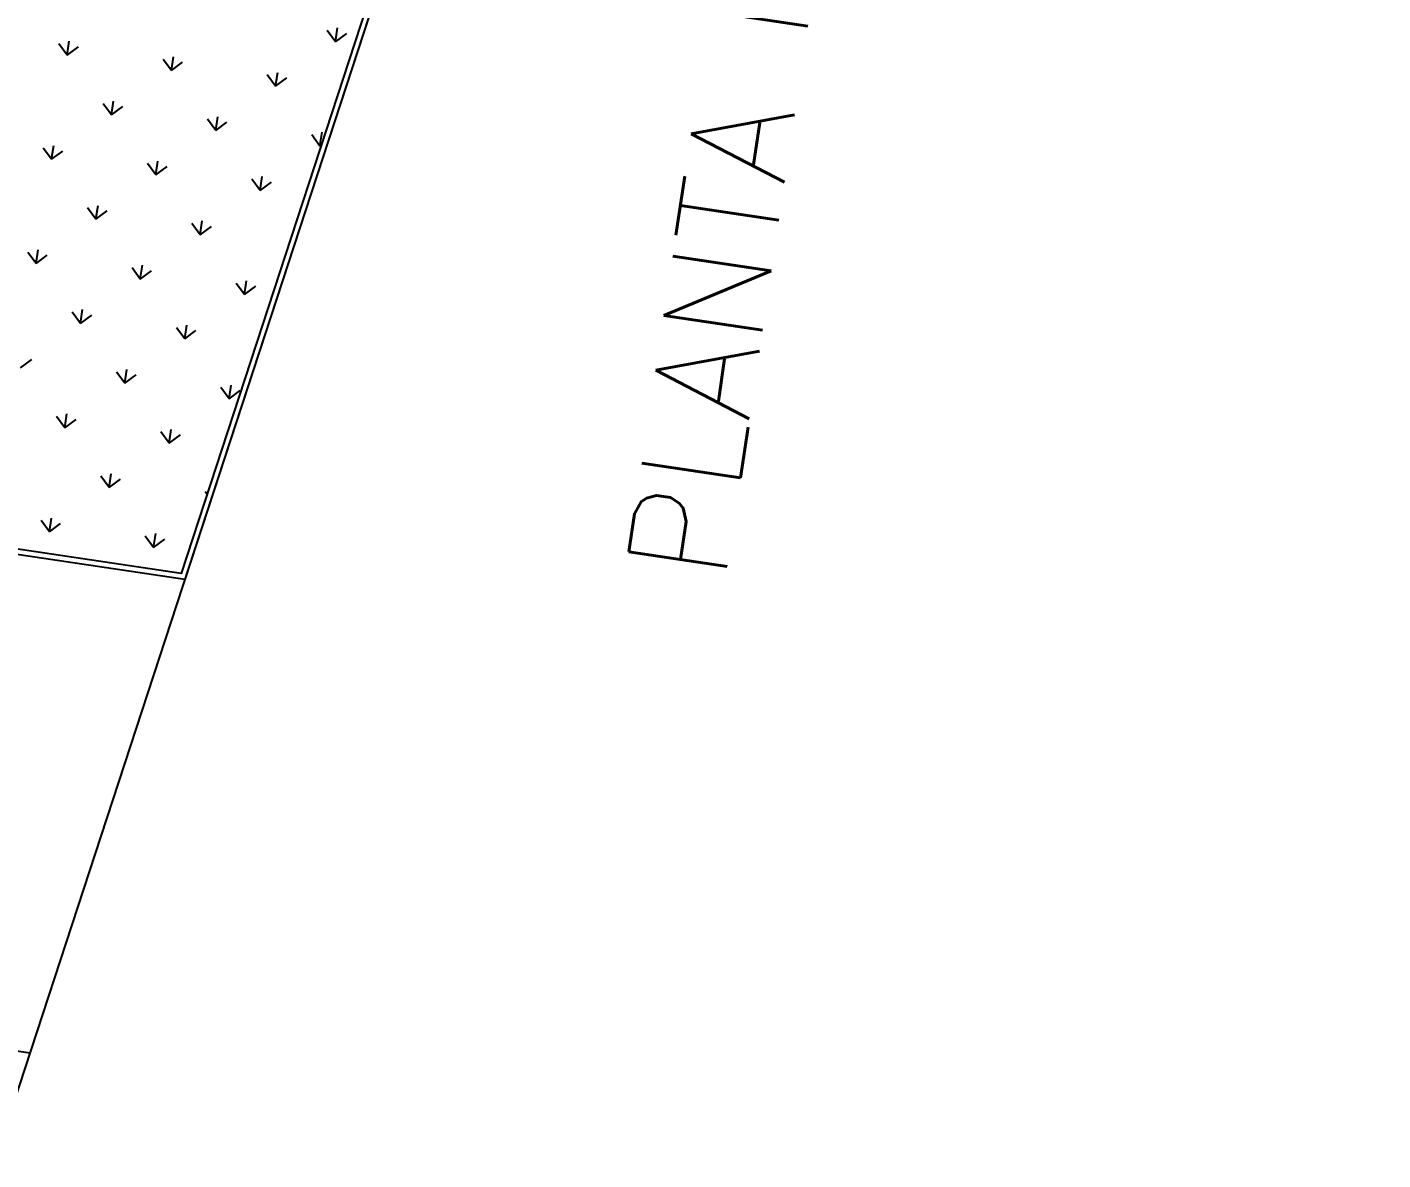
# Model space of a CAD drawing. Header units: millimetres. Extents: x 338 to 506, y 179 to 335.
# Drawn here: x 468.29 to 505.26, y 190.07 to 220.96 of the extents above; entities that cross this region are included whole.
import ezdxf

# ---------------------------------------------------------------- set-up
doc = ezdxf.new("R2010")
doc.units = ezdxf.units.MM
for name, color, linetype in [('ANDEN', 251, 'Continuous'), ('ARBUSTO', 63, 'Continuous'), ('MUROS', 32, 'Continuous'), ('TEXTOS', 7, 'Continuous')]:
    doc.layers.add(name, color=color, linetype=linetype)
doc.styles.add('NOTAS', font='simplex.shx')

# ---------------------------------------------------------------- blocks, each defined once
blk = doc.blocks.new('*U869')
at = {"layer": 'TEXTOS', "style": 'NOTAS'}
blk.add_text('PLANTA PRIMER NIVEL', height=2.71546, dxfattribs=at).set_placement((37.675, 3.018, -0.733))
blk = doc.blocks.new('*X965')
at = {"color": 0}
for p, q in [((43.534, 22.875), (43.803, 23.145)), ((46.408, 22.875), (46.677, 23.145)), ((49.281, 22.875), (49.551, 23.145)), ((40.66, 22.875), (40.93, 22.606)), ((43.534, 22.875), (43.803, 22.606)), ((43.534, 22.875), (43.915, 22.875)), ((46.408, 22.875), (46.677, 22.606)), ((46.408, 22.875), (46.789, 22.875)), ((49.281, 22.875), (49.551, 22.606)), ((49.281, 22.875), (49.662, 22.875)), ((36.35, 21.438), (36.619, 21.708)), ((39.223, 21.438), (39.493, 21.708)), ((42.097, 21.438), (42.366, 21.708)), ((44.971, 21.438), (45.24, 21.708)), ((47.844, 21.438), (48.114, 21.708)), ((36.35, 21.438), (36.619, 21.169)), ((36.35, 21.438), (36.731, 21.438)), ((39.223, 21.438), (39.493, 21.169)), ((39.223, 21.438), (39.604, 21.438)), ((42.097, 21.438), (42.366, 21.169)), ((42.097, 21.438), (42.478, 21.438)), ((44.971, 21.438), (45.24, 21.169)), ((44.971, 21.438), (45.352, 21.438)), ((47.844, 21.438), (48.114, 21.169)), ((47.844, 21.438), (48.225, 21.438)), ((37.787, 20.002), (38.056, 20.271)), ((37.787, 20.002), (38.056, 19.732)), ((37.787, 20.002), (38.168, 20.002)), ((40.66, 20.002), (40.93, 20.271)), ((40.66, 20.002), (40.93, 19.732)), ((40.66, 20.002), (41.041, 20.002)), ((43.534, 20.002), (43.803, 20.271)), ((43.534, 20.002), (43.803, 19.732)), ((43.534, 20.002), (43.915, 20.002)), ((46.408, 20.002), (46.677, 20.271)), ((46.408, 20.002), (46.677, 19.732)), ((46.408, 20.002), (46.789, 20.002)), ((49.281, 20.002), (49.551, 20.271)), ((49.281, 20.002), (49.551, 19.732)), ((49.281, 20.002), (49.662, 20.002)), ((36.35, 18.565), (36.619, 18.834)), ((36.35, 18.565), (36.619, 18.295)), ((36.35, 18.565), (36.731, 18.565)), ((39.223, 18.565), (39.493, 18.834)), ((39.223, 18.565), (39.493, 18.295)), ((39.223, 18.565), (39.604, 18.565)), ((42.097, 18.565), (42.366, 18.834)), ((42.097, 18.565), (42.366, 18.295)), ((42.097, 18.565), (42.478, 18.565)), ((44.971, 18.565), (45.24, 18.834)), ((44.971, 18.565), (45.24, 18.295)), ((44.971, 18.565), (45.352, 18.565)), ((47.844, 18.565), (48.114, 18.834)), ((47.844, 18.565), (48.114, 18.295)), ((47.844, 18.565), (48.225, 18.565)), ((37.998, 17.339), (38.056, 17.397)), ((40.66, 17.128), (40.93, 17.397)), ((43.534, 17.128), (43.803, 17.397)), ((46.408, 17.128), (46.677, 17.397)), ((49.281, 17.128), (49.551, 17.397)), ((40.66, 17.128), (40.93, 16.858)), ((40.66, 17.128), (41.041, 17.128)), ((43.534, 17.128), (43.803, 16.858)), ((43.534, 17.128), (43.915, 17.128)), ((46.408, 17.128), (46.677, 16.858)), ((46.408, 17.128), (46.789, 17.128)), ((49.281, 17.128), (49.551, 16.858)), ((49.281, 17.128), (49.662, 17.128)), ((47.844, 15.691), (48.114, 15.96)), ((50.718, 15.691), (50.987, 15.96)), ((47.844, 15.691), (47.873, 15.662)), ((47.844, 15.691), (48.225, 15.691)), ((50.718, 15.691), (50.987, 15.422)), ((50.718, 15.691), (51.099, 15.691))]:
    blk.add_line(p, q, dxfattribs=at)
blk = doc.blocks.new('A$C7152A42C')
at = {"layer": 'ANDEN'}
blk.add_lwpolyline([(11.3464, 147.70398), (11.3526, 147.60417), (22.11859, 146.91995), (22.11859, 146.91995), (22.21715, 19.86576)], dxfattribs=at)
for points in [[(122.05847, 33.52703), (122.05847, 2.91598), (35.6068, 17.59263), (35.6068, 33.52703)], [(121.90847, 33.37703), (121.90847, 3.09359), (35.7568, 17.71931), (35.7568, 33.37703)]]:
    blk.add_lwpolyline(points, close=True, dxfattribs=at)
at = {"layer": 'ARBUSTO'}
blk.add_line((19.19219, 20.37929), (139.23483, 0), dxfattribs=at)
blk.add_blockref('*U869', (0, 0))
at = {"layer": 'ANDEN', "color": 251, "linetype": 'Continuous'}
blk.add_blockref('*X965', (0, 0), dxfattribs=at)

msp = doc.modelspace()

# ---------------------------------------------------------------- block references
at = {"layer": 'MUROS', "color": 32, "rotation": 81.53046525965426}
msp.add_blockref('A$C7152A42C', (484.748, 168.084), dxfattribs=at)

doc.saveas('drawing.dxf')
